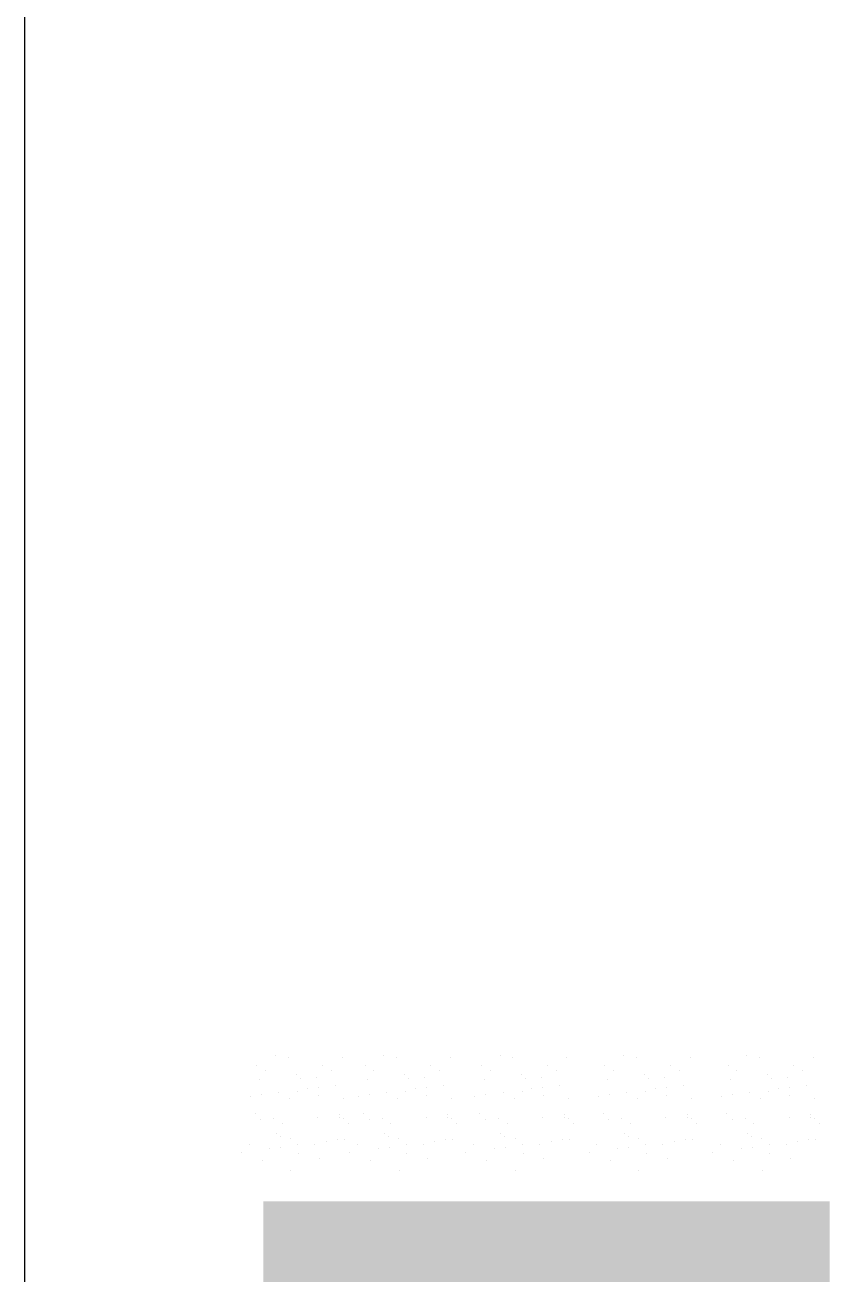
# Model space of a CAD drawing. Header units: millimetres. Extents: x 1852829 to 1882754, y -270850 to -231658.
# Drawn here: x 1857577.7 to 1857709.8, y -238661.6 to -238454.7 of the extents above; entities that cross this region are included whole.
import ezdxf

# ---------------------------------------------------------------- set-up
doc = ezdxf.new("R2010")
doc.units = ezdxf.units.MM
doc.layers.add('DETAYLAR', color=7, linetype='Continuous')

# ---------------------------------------------------------------- blocks, each defined once
blk = doc.blocks.new('TD7')
at = {"linetype": 'Continuous', "ltscale": 40}
h = blk.add_hatch(dxfattribs=at)
h.set_pattern_fill('AR-CONC,_I', color=256, scale=5.833333, style=2)
h.set_pattern_definition([(50, (-23634.8, -8735.487), (41.840177, -3.66054), [4.375, -48.125]), (355, (-23634.8, -8735.487), (-8.09383, 43.877874), [3.5, -38.5]), (100.4514, (-23631.313, -8735.79), (33.74638, 40.217307), [3.71818, -40.89996]), (46.1842, (-23634.8, -8723.82), (62.25573, -9.65528), [6.5625, -72.1875]), (96.6356, (-23629.61, -8724.625), (54.52199, 56.82354), [5.57727, -61.34992]), (351.1842, (-23634.8, -8723.82), (54.52195, 56.82359), [5.25, -57.75]), (21, (-23628.967, -8726.737), (34.81958, -23.4861), [4.375, -48.125]), (326, (-23628.967, -8726.737), (14.193394, 42.30042), [3.5, -38.5]), (71.4514, (-23626.065, -8728.694), (49.012987, 18.81428), [3.71818, -40.89996]), (37.5, (-23634.8, -8735.487), (0.709325, 19.418808), [0, -38.033333, 0, -39.083333, 0, -38.645833]), (7.5, (-23634.8, -8735.487), (15.345723, 23.00735), [0, -22.283333, 0, -37.158333, 0, -14.729167]), (327.5, (-23647.808, -8735.487), (31.139642, -1.315701), [0, -14.583333, 0, -45.5, 0, -60.375]), (317.5, (-23653.642, -8735.487), (34.019193, 5.839457), [0, -18.958333, 0, -30.216667, 0, -42.875])])
edge = h.paths.add_edge_path()
edge.add_line((-491.21, 306.7), (-647.68, 306.7))
edge.add_line((-647.68, 306.7), (-647.68, 623.67))
edge.add_line((-647.68, 623.67), (-491.21, 623.67))
edge.add_line((-491.21, 623.67), (-491.21, 347.05))
edge.add_line((-503.72, 306.7), (504.26, 306.7))
edge.add_line((504.26, 306.7), (504.26, 347.05))
edge.add_line((504.26, 347.05), (-491.21, 347.05))
for p, q in [((-644.31, 663.92), (-644.31, 663.92)), ((-640.83, 663.42), (-640.83, 663.42)), ((-625.9, 663.35), (-625.9, 663.35)), ((-614.41, 663.92), (-614.41, 663.92)), ((-610.93, 663.42), (-610.93, 663.42)), ((-596, 663.35), (-596, 663.35)), ((-582.23, 663.92), (-582.23, 663.92)), ((-578.75, 663.42), (-578.75, 663.42)), ((-563.83, 663.35), (-563.83, 663.35)), ((-548.17, 663.92), (-548.17, 663.92)), ((-544.69, 663.42), (-544.69, 663.42)), ((-529.77, 663.35), (-529.77, 663.35)), ((-514.11, 663.92), (-514.11, 663.92)), ((-510.63, 663.42), (-510.63, 663.42)), ((-495.7, 663.35), (-495.7, 663.35)), ((-649.46, 661.29), (-649.46, 661.29)), ((-647, 659.72), (-647, 659.72)), ((-631.3, 661.32), (-631.3, 661.32)), ((-628.84, 659.76), (-628.84, 659.76)), ((-619.56, 661.29), (-619.56, 661.29)), ((-617.1, 659.72), (-617.1, 659.72)), ((-601.4, 661.32), (-601.4, 661.32)), ((-598.94, 659.76), (-598.94, 659.76)), ((-587.39, 661.29), (-587.39, 661.29)), ((-584.93, 659.72), (-584.93, 659.72)), ((-569.23, 661.32), (-569.23, 661.32)), ((-566.77, 659.76), (-566.77, 659.76)), ((-553.33, 661.29), (-553.33, 661.29)), ((-550.87, 659.72), (-550.87, 659.72)), ((-535.16, 661.32), (-535.16, 661.32)), ((-532.7, 659.76), (-532.7, 659.76)), ((-519.26, 661.29), (-519.26, 661.29)), ((-516.8, 659.72), (-516.8, 659.72)), ((-501.1, 661.32), (-501.1, 661.32)), ((-498.64, 659.76), (-498.64, 659.76)), ((-648.69, 657.39), (-648.69, 657.39)), ((-638.5, 658.6), (-638.5, 658.6)), ((-637.42, 657.62), (-637.42, 657.62)), ((-632.94, 657.95), (-632.94, 657.95)), ((-627.77, 655.74), (-627.77, 655.74)), ((-618.79, 657.39), (-618.79, 657.39)), ((-608.6, 658.6), (-608.6, 658.6)), ((-607.52, 657.62), (-607.52, 657.62)), ((-603.04, 657.95), (-603.04, 657.95)), ((-597.87, 655.74), (-597.87, 655.74)), ((-586.62, 657.39), (-586.62, 657.39)), ((-576.43, 658.6), (-576.43, 658.6)), ((-575.35, 657.62), (-575.35, 657.62)), ((-570.87, 657.95), (-570.87, 657.95)), ((-565.7, 655.74), (-565.7, 655.74)), ((-552.56, 657.39), (-552.56, 657.39)), ((-542.36, 658.6), (-542.36, 658.6)), ((-541.29, 657.62), (-541.29, 657.62)), ((-536.8, 657.95), (-536.8, 657.95)), ((-531.63, 655.74), (-531.63, 655.74)), ((-518.49, 657.39), (-518.49, 657.39)), ((-508.3, 658.6), (-508.3, 658.6)), ((-507.22, 657.62), (-507.22, 657.62)), ((-502.74, 657.95), (-502.74, 657.95)), ((-497.57, 655.74), (-497.57, 655.74)), ((-651.25, 652.65), (-651.25, 652.65)), ((-648.21, 653.05), (-648.21, 653.05)), ((-643.47, 653.67), (-643.47, 653.67)), ((-640.46, 652.18), (-640.46, 652.18)), ((-638.15, 654.08), (-638.15, 654.08)), ((-635.55, 654.72), (-635.55, 654.72)), ((-632.51, 655.12), (-632.51, 655.12)), ((-632.35, 652.97), (-632.35, 652.97)), ((-625.54, 652.11), (-625.54, 652.11)), ((-621.35, 652.65), (-621.35, 652.65)), ((-618.31, 653.05), (-618.31, 653.05)), ((-613.57, 653.67), (-613.57, 653.67)), ((-610.56, 652.18), (-610.56, 652.18)), ((-608.25, 654.08), (-608.25, 654.08)), ((-605.65, 654.72), (-605.65, 654.72)), ((-602.61, 655.12), (-602.61, 655.12)), ((-602.45, 652.97), (-602.45, 652.97)), ((-595.64, 652.11), (-595.64, 652.11)), ((-589.18, 652.65), (-589.18, 652.65)), ((-586.14, 653.05), (-586.14, 653.05)), ((-581.4, 653.67), (-581.4, 653.67)), ((-578.39, 652.18), (-578.39, 652.18)), ((-576.08, 654.08), (-576.08, 654.08)), ((-573.47, 654.72), (-573.47, 654.72)), ((-570.44, 655.12), (-570.44, 655.12)), ((-570.28, 652.97), (-570.28, 652.97)), ((-563.46, 652.11), (-563.46, 652.11)), ((-555.11, 652.65), (-555.11, 652.65)), ((-552.08, 653.05), (-552.08, 653.05)), ((-547.33, 653.67), (-547.33, 653.67)), ((-544.32, 652.18), (-544.32, 652.18)), ((-542.01, 654.08), (-542.01, 654.08)), ((-539.41, 654.72), (-539.41, 654.72)), ((-536.37, 655.12), (-536.37, 655.12)), ((-536.21, 652.97), (-536.21, 652.97)), ((-529.4, 652.11), (-529.4, 652.11)), ((-521.05, 652.65), (-521.05, 652.65)), ((-518.01, 653.05), (-518.01, 653.05)), ((-513.27, 653.67), (-513.27, 653.67)), ((-510.26, 652.18), (-510.26, 652.18)), ((-507.95, 654.08), (-507.95, 654.08)), ((-505.35, 654.72), (-505.35, 654.72)), ((-502.31, 655.12), (-502.31, 655.12)), ((-502.15, 652.97), (-502.15, 652.97)), ((-495.34, 652.11), (-495.34, 652.11)), ((-649.89, 647.85), (-649.89, 647.85)), ((-648.33, 646.15), (-648.33, 646.15)), ((-644.75, 646.68), (-644.75, 646.68)), ((-642.29, 645.12), (-642.29, 645.12)), ((-632.57, 646.71), (-632.57, 646.71)), ((-626.59, 646.72), (-626.59, 646.72)), ((-626.54, 647.65), (-626.54, 647.65)), ((-625.47, 646.66), (-625.47, 646.66)), ((-624.13, 645.15), (-624.13, 645.15)), ((-619.98, 647.85), (-619.98, 647.85)), ((-618.43, 646.15), (-618.43, 646.15)), ((-614.85, 646.68), (-614.85, 646.68)), ((-612.39, 645.12), (-612.39, 645.12)), ((-602.67, 646.71), (-602.67, 646.71)), ((-596.69, 646.72), (-596.69, 646.72)), ((-596.64, 647.65), (-596.64, 647.65)), ((-595.57, 646.66), (-595.57, 646.66)), ((-594.23, 645.15), (-594.23, 645.15)), ((-587.81, 647.85), (-587.81, 647.85)), ((-586.25, 646.15), (-586.25, 646.15)), ((-582.68, 646.68), (-582.68, 646.68)), ((-580.22, 645.12), (-580.22, 645.12)), ((-570.5, 646.71), (-570.5, 646.71)), ((-564.52, 646.72), (-564.52, 646.72)), ((-564.47, 647.65), (-564.47, 647.65)), ((-563.4, 646.66), (-563.4, 646.66)), ((-562.06, 645.15), (-562.06, 645.15)), ((-553.75, 647.85), (-553.75, 647.85)), ((-552.19, 646.15), (-552.19, 646.15)), ((-548.62, 646.68), (-548.62, 646.68)), ((-546.16, 645.12), (-546.16, 645.12)), ((-536.43, 646.71), (-536.43, 646.71)), ((-530.45, 646.72), (-530.45, 646.72)), ((-530.41, 647.65), (-530.41, 647.65)), ((-529.33, 646.66), (-529.33, 646.66)), ((-527.99, 645.15), (-527.99, 645.15)), ((-519.69, 647.85), (-519.69, 647.85)), ((-518.13, 646.15), (-518.13, 646.15)), ((-514.55, 646.68), (-514.55, 646.68)), ((-512.09, 645.12), (-512.09, 645.12)), ((-502.37, 646.71), (-502.37, 646.71)), ((-496.39, 646.72), (-496.39, 646.72)), ((-496.34, 647.65), (-496.34, 647.65)), ((-495.27, 646.66), (-495.27, 646.66)), ((-493.93, 645.15), (-493.93, 645.15)), ((-644.08, 642.53), (-644.08, 642.53)), ((-614.18, 642.53), (-614.18, 642.53)), ((-582.01, 642.53), (-582.01, 642.53)), ((-547.94, 642.53), (-547.94, 642.53)), ((-513.88, 642.53), (-513.88, 642.53)), ((-651.6, 639.44), (-651.6, 639.44)), ((-645.87, 638.26), (-645.87, 638.26)), ((-643, 641.54), (-643, 641.54)), ((-642.83, 638.65), (-642.83, 638.65)), ((-640.09, 640.94), (-640.09, 640.94)), ((-638.09, 639.28), (-638.09, 639.28)), ((-633.44, 639.47), (-633.44, 639.47)), ((-630.17, 640.32), (-630.17, 640.32)), ((-627.13, 640.72), (-627.13, 640.72)), ((-625.17, 640.87), (-625.17, 640.87)), ((-621.7, 639.44), (-621.7, 639.44)), ((-615.97, 638.26), (-615.97, 638.26)), ((-613.1, 641.54), (-613.1, 641.54)), ((-612.93, 638.65), (-612.93, 638.65)), ((-610.19, 640.94), (-610.19, 640.94)), ((-608.19, 639.28), (-608.19, 639.28)), ((-603.54, 639.47), (-603.54, 639.47)), ((-600.27, 640.32), (-600.27, 640.32)), ((-597.23, 640.72), (-597.23, 640.72)), ((-595.27, 640.87), (-595.27, 640.87)), ((-589.53, 639.44), (-589.53, 639.44)), ((-583.8, 638.26), (-583.8, 638.26)), ((-580.93, 641.54), (-580.93, 641.54)), ((-580.76, 638.65), (-580.76, 638.65)), ((-578.02, 640.94), (-578.02, 640.94)), ((-576.02, 639.28), (-576.02, 639.28)), ((-571.37, 639.47), (-571.37, 639.47)), ((-568.1, 640.32), (-568.1, 640.32)), ((-565.06, 640.72), (-565.06, 640.72)), ((-563.1, 640.87), (-563.1, 640.87)), ((-555.47, 639.44), (-555.47, 639.44)), ((-549.73, 638.26), (-549.73, 638.26)), ((-546.87, 641.54), (-546.87, 641.54)), ((-546.7, 638.65), (-546.7, 638.65)), ((-543.95, 640.94), (-543.95, 640.94)), ((-541.95, 639.28), (-541.95, 639.28)), ((-537.3, 639.47), (-537.3, 639.47)), ((-534.03, 640.32), (-534.03, 640.32)), ((-531, 640.72), (-531, 640.72)), ((-529.03, 640.87), (-529.03, 640.87)), ((-521.4, 639.44), (-521.4, 639.44)), ((-515.67, 638.26), (-515.67, 638.26)), ((-512.8, 641.54), (-512.8, 641.54)), ((-512.63, 638.65), (-512.63, 638.65)), ((-509.89, 640.94), (-509.89, 640.94)), ((-507.89, 639.28), (-507.89, 639.28)), ((-503.24, 639.47), (-503.24, 639.47)), ((-499.97, 640.32), (-499.97, 640.32)), ((-496.93, 640.72), (-496.93, 640.72)), ((-494.97, 640.87), (-494.97, 640.87)), ((-653.79, 637.21), (-653.79, 637.21)), ((-647.96, 634.91), (-647.96, 634.91)), ((-637.93, 636.89), (-637.93, 636.89)), ((-632.2, 635.47), (-632.2, 635.47)), ((-623.89, 637.21), (-623.89, 637.21)), ((-618.06, 634.91), (-618.06, 634.91)), ((-608.03, 636.89), (-608.03, 636.89)), ((-602.3, 635.47), (-602.3, 635.47)), ((-591.72, 637.21), (-591.72, 637.21)), ((-585.89, 634.91), (-585.89, 634.91)), ((-575.86, 636.89), (-575.86, 636.89)), ((-570.13, 635.47), (-570.13, 635.47)), ((-557.66, 637.21), (-557.66, 637.21)), ((-551.82, 634.91), (-551.82, 634.91)), ((-541.79, 636.89), (-541.79, 636.89)), ((-536.07, 635.47), (-536.07, 635.47)), ((-523.59, 637.21), (-523.59, 637.21)), ((-517.76, 634.91), (-517.76, 634.91)), ((-507.73, 636.89), (-507.73, 636.89)), ((-502, 635.47), (-502, 635.47)), ((-640.04, 632.08), (-640.04, 632.08)), ((-610.14, 632.08), (-610.14, 632.08)), ((-577.97, 632.08), (-577.97, 632.08)), ((-543.91, 632.08), (-543.91, 632.08)), ((-509.84, 632.08), (-509.84, 632.08))]:
    blk.add_line(p, q, dxfattribs=at)
at = {"color": 4, "linetype": 'Continuous', "ltscale": 40}
blk.add_lwpolyline([(-713.52, 1291.03), (713.52, 1291.03), (713.52, 0), (-713.52, 0)], close=True, dxfattribs=at)

msp = doc.modelspace()

# ---------------------------------------------------------------- block references
at = {"layer": 'DETAYLAR', "transparency": 33554687, "xscale": 0.6000000000000001, "yscale": 0.6000000000000001, "zscale": 0.6000000000000001}
msp.add_blockref('TD7', (1858005.77, -239023.79), dxfattribs=at)

doc.saveas('drawing.dxf')
